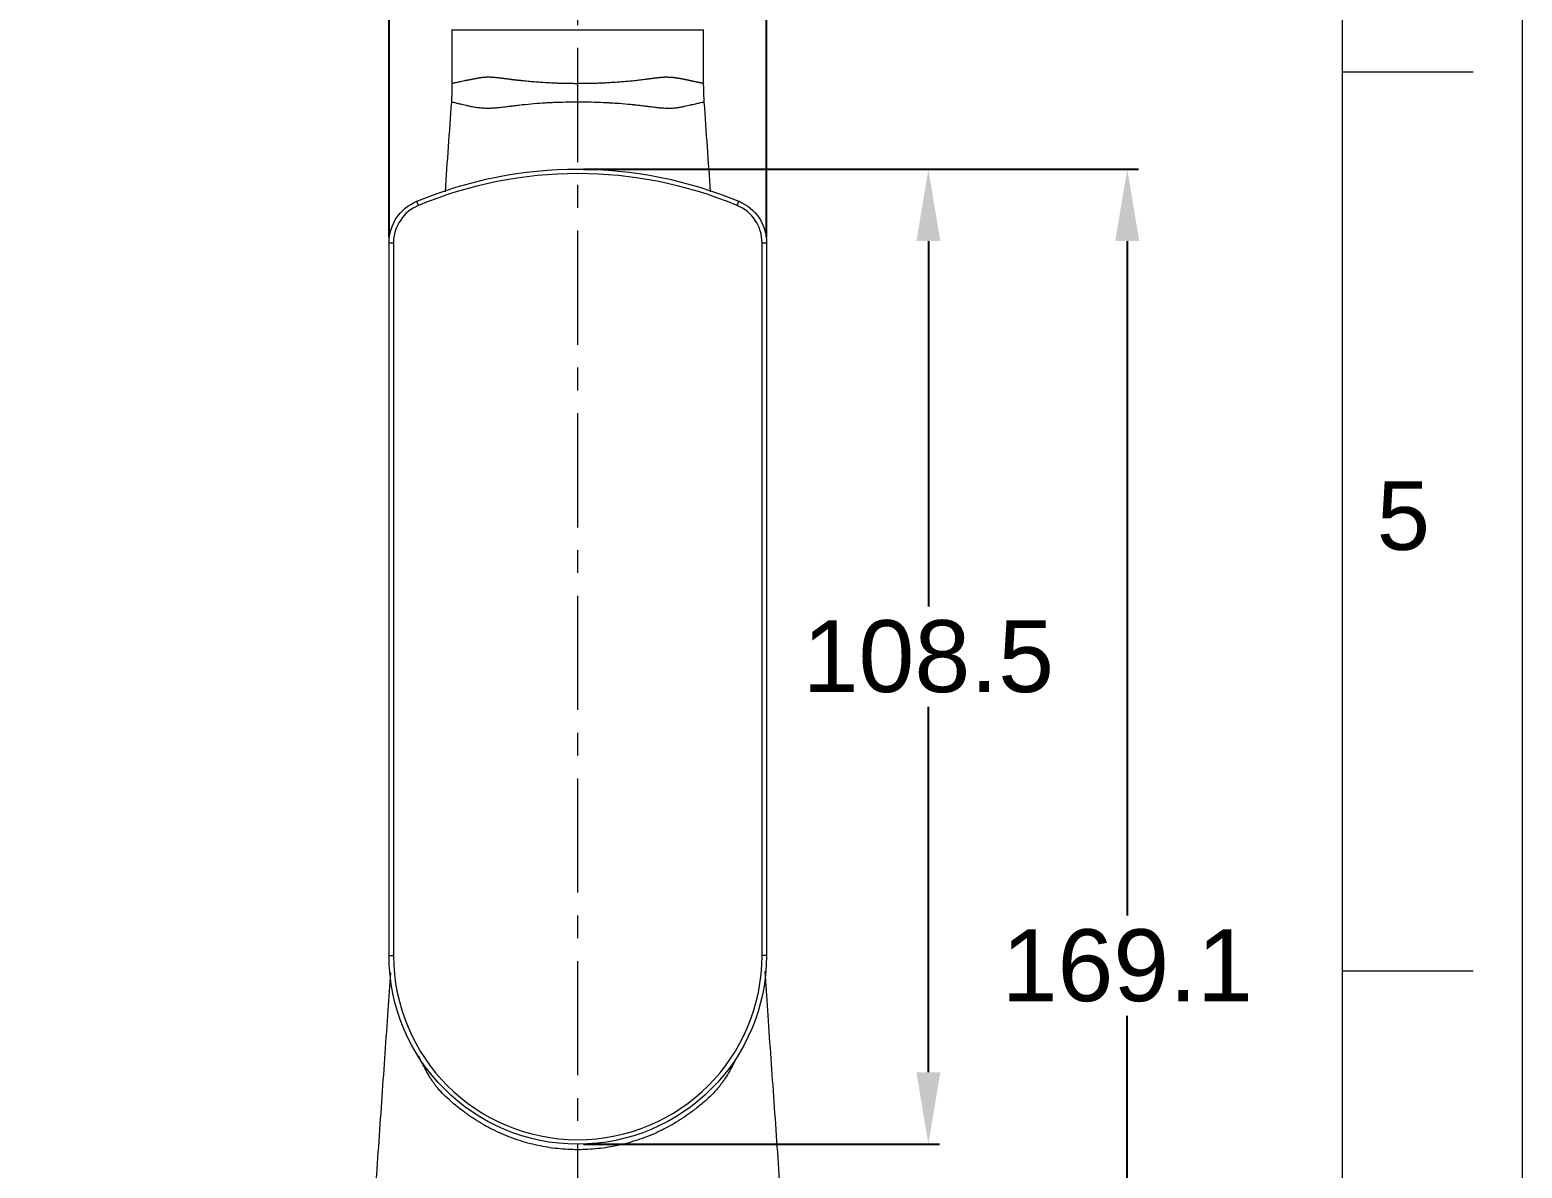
# Model space of a CAD drawing. Header units: millimetres. Extents: x 7606 to 8200, y 2765 to 3605.
# Drawn here: x 8034.4 to 8200.4, y 3063.1 to 3189.8 of the extents above; entities that cross this region are included whole.
import ezdxf

# ---------------------------------------------------------------- set-up
doc = ezdxf.new("R2010")
doc.units = ezdxf.units.MM
doc.linetypes.add('CENTERX2', pattern=[20.32, 12.7, -2.54, 2.54, -2.54])
doc.layers.get('0').update_dxf_attribs({"color": 3})
for name, color, linetype, lineweight in [('CENTER', 1, 'CENTERX2', 15), ('DIM_', 3, 'Continuous', 9), ('FORM', 7, 'Continuous', 13)]:
    doc.layers.add(name, color=color, linetype=linetype, lineweight=lineweight)
doc.styles.get("Standard").update_dxf_attribs({"font": 'arial.ttf'})
doc.dimstyles.new('사본(2) STANDARD', dxfattribs={"dimscale": 0, "dimtxt": 5, "dimasz": 5, "dimexe": 1.25, "dimexo": 0.625, "dimgap": 1.5, "dimtad": 3, "dimtih": 1, "dimtoh": 1, "dimdec": 1, "dimzin": 9, "dimdsep": 46, "dimtxsty": 'Standard', "dimcen": 2.5, "dimclrd": 3, "dimclre": 3, "dimclrt": 4, "dimadec": 0, "dimazin": 0, "dimtfac": 1, "dimtdec": 1, "dimtmove": 0, "dimatfit": 3, "dimfxl": 1.25, "dimtfill": 1, "dimtolj": 1, "dimtzin": 0, "dimarcsym": 0})

# ---------------------------------------------------------------- blocks, each defined once
blk = doc.blocks.new('*D13')
at = {"layer": 'DIM_', "color": 3, "lineweight": -2, "transparency": 16777216}
for p, q in [((7853.81, 3215.15), (7853.81, 2969.08)), ((8095.36, 3003.13), (8095.36, 2969.08)), ((7861.81, 2970.33), (7959.52, 2970.33)), ((8087.36, 2970.33), (7989.65, 2970.33))]:
    blk.add_line(p, q, dxfattribs=at)
at = {"layer": 'DIM_', "color": 3, "transparency": 16777216}
for points in [[(7861.81, 2971.67), (7861.81, 2969), (7853.81, 2970.33)], [(8087.36, 2971.67), (8087.36, 2969), (8095.36, 2970.33)]]:
    blk.add_solid(points, dxfattribs=at)
at = {"layer": 'DIM_', "color": 4, "transparency": 16777216, "insert": (7974.58, 2970.33), "char_height": 8, "attachment_point": 5, "bg_fill": 3, "box_fill_scale": 1.1, "bg_fill_color": 256, "bg_fill_true_color": 13158600, "bg_fill_transparency": 0}
blk.add_mtext('\\A1;241.6', dxfattribs=at)
blk = doc.blocks.new('*D17')
at = {"layer": 'DIM_', "color": 3, "lineweight": -2, "transparency": 16777216}
for p, q in [((8095.98, 3174.26), (8157.74, 3174.26)), ((8156.49, 3166.26), (8156.49, 3091.21)), ((8156.49, 3013.16), (8156.49, 3080.04)), ((8122.39, 3005.16), (8157.74, 3005.16))]:
    blk.add_line(p, q, dxfattribs=at)
at = {"layer": 'DIM_', "color": 3, "transparency": 16777216}
for points in [[(8155.15, 3166.26), (8157.82, 3166.26), (8156.49, 3174.26)], [(8155.15, 3013.16), (8157.82, 3013.16), (8156.49, 3005.16)]]:
    blk.add_solid(points, dxfattribs=at)
at = {"layer": 'DIM_', "color": 4, "transparency": 16777216, "insert": (8156.49, 3085.62), "char_height": 8, "attachment_point": 5, "bg_fill": 3, "box_fill_scale": 1.1, "bg_fill_color": 256, "bg_fill_true_color": 13158600, "bg_fill_transparency": 0}
blk.add_mtext('\\A1;169.1', dxfattribs=at)
blk = doc.blocks.new('*D18')
at = {"layer": 'DIM_', "color": 3, "lineweight": -2, "transparency": 16777216}
for p, q in [((8074.36, 3197.62), (8051.67, 3197.62)), ((8074.36, 3166.68), (8074.36, 3198.87)), ((8108.36, 3197.62), (8082.36, 3197.62)), ((8116.36, 3166.68), (8116.36, 3198.87))]:
    blk.add_line(p, q, dxfattribs=at)
at = {"layer": 'DIM_', "color": 3, "transparency": 16777216}
for points in [[(8082.36, 3198.95), (8082.36, 3196.28), (8074.36, 3197.62)], [(8108.36, 3198.95), (8108.36, 3196.28), (8116.36, 3197.62)]]:
    blk.add_solid(points, dxfattribs=at)
at = {"layer": 'DIM_', "color": 4, "transparency": 16777216, "insert": (8044.32, 3197.62), "char_height": 8, "attachment_point": 5, "bg_fill": 3, "box_fill_scale": 1.1, "bg_fill_color": 256, "bg_fill_true_color": 13158600, "bg_fill_transparency": 0}
blk.add_mtext('\\A1;42', dxfattribs=at)
blk = doc.blocks.new('*D19')
at = {"layer": 'DIM_', "color": 3, "lineweight": -2, "transparency": 16777216}
for p, q in [((8095.98, 3174.26), (8135.61, 3174.26)), ((8134.36, 3166.26), (8134.36, 3125.59)), ((8134.36, 3073.76), (8134.36, 3114.42)), ((8095.98, 3065.76), (8135.61, 3065.76))]:
    blk.add_line(p, q, dxfattribs=at)
at = {"layer": 'DIM_', "color": 3, "transparency": 16777216}
for points in [[(8133.03, 3166.26), (8135.69, 3166.26), (8134.36, 3174.26)], [(8133.03, 3073.76), (8135.69, 3073.76), (8134.36, 3065.76)]]:
    blk.add_solid(points, dxfattribs=at)
at = {"layer": 'DIM_', "color": 4, "transparency": 16777216, "insert": (8134.36, 3120.01), "char_height": 8, "attachment_point": 5, "bg_fill": 3, "box_fill_scale": 1.1, "bg_fill_color": 256, "bg_fill_true_color": 13158600, "bg_fill_transparency": 0}
blk.add_mtext('\\A1;108.5', dxfattribs=at)
blk = doc.blocks.new('*D20')
at = {"layer": 'DIM_', "color": 3, "lineweight": -2, "transparency": 16777216}
for p, q in [((7837.44, 3222.49), (7826.86, 3222.49)), ((7828.11, 3214.49), (7828.11, 3118.71)), ((7828.11, 3011.76), (7828.11, 3107.54)), ((8068.23, 3003.76), (7826.86, 3003.76))]:
    blk.add_line(p, q, dxfattribs=at)
at = {"layer": 'DIM_', "color": 3, "transparency": 16777216}
for points in [[(7826.78, 3214.49), (7829.45, 3214.49), (7828.11, 3222.49)], [(7826.78, 3011.76), (7829.45, 3011.76), (7828.11, 3003.76)]]:
    blk.add_solid(points, dxfattribs=at)
at = {"layer": 'DIM_', "color": 4, "transparency": 16777216, "insert": (7828.11, 3113.12), "char_height": 8, "attachment_point": 5, "bg_fill": 3, "box_fill_scale": 1.1, "bg_fill_color": 256, "bg_fill_true_color": 13158600, "bg_fill_transparency": 0}
blk.add_mtext('\\A1;218.7', dxfattribs=at)
blk = doc.blocks.new('*D21')
at = {"layer": 'DIM_', "color": 3, "lineweight": -2, "transparency": 16777216}
for p, q in [((7989.73, 3402.96), (7800.72, 3402.96)), ((7801.97, 3394.96), (7801.97, 3208.94)), ((7801.97, 3011.76), (7801.97, 3197.77)), ((8068.23, 3003.76), (7800.72, 3003.76))]:
    blk.add_line(p, q, dxfattribs=at)
at = {"layer": 'DIM_', "color": 3, "transparency": 16777216}
for points in [[(7800.64, 3394.96), (7803.3, 3394.96), (7801.97, 3402.96)], [(7800.64, 3011.76), (7803.3, 3011.76), (7801.97, 3003.76)]]:
    blk.add_solid(points, dxfattribs=at)
at = {"layer": 'DIM_', "color": 4, "transparency": 16777216, "insert": (7801.97, 3203.36), "char_height": 8, "attachment_point": 5, "bg_fill": 3, "box_fill_scale": 1.1, "bg_fill_color": 256, "bg_fill_true_color": 13158600, "bg_fill_transparency": 0}
blk.add_mtext('\\A1;399.2', dxfattribs=at)

msp = doc.modelspace()

# ---------------------------------------------------------------- linework, layer by layer
at = {"linetype": 'Continuous', "lineweight": 18, "extrusion": (0, 1, 0)}
for p, q in [((8081.36, 3189.76), (8081.36, 3183.71)), ((8081.36, 3189.76), (8109.36, 3189.76)), ((8109.36, 3183.71), (8109.36, 3189.76)), ((8074.36, 3086.76), (8074.36, 3166.06)), ((8116.36, 3166.06), (8116.36, 3086.76))]:
    msp.add_line(p, q, dxfattribs=at)
at = {"linetype": 'Continuous', "lineweight": 13, "extrusion": (0, 1, 0)}
for p, q in [((8077.63, 3170.21), (8077.44, 3170.67)), ((8113.09, 3170.21), (8113.28, 3170.67)), ((8074.36, 3166.06), (8074.86, 3166.06)), ((8074.86, 3166.06), (8074.86, 3086.76)), ((8115.86, 3166.06), (8116.36, 3166.06)), ((8115.86, 3086.76), (8115.86, 3166.06)), ((8074.36, 3086.76), (8074.86, 3086.76)), ((8116.36, 3086.76), (8115.86, 3086.76))]:
    msp.add_line(p, q, dxfattribs=at)
at = {"linetype": 'Continuous', "lineweight": 18, "extrusion": (0, 0, -1)}
for centre, radius, start, end in [((-8095.36, 3127.66), 46.6, 67.3801, 112.6199), ((-8079.36, 3166.06), 5, 360, 67.3801), ((-8111.36, 3166.06), 5, 112.6199, 180), ((-8095.36, 3086.76), 21, 180, 360)]:
    msp.add_arc(centre, radius, start, end, dxfattribs=at)
at = {"linetype": 'Continuous', "lineweight": 13}
for centre, radius, start, end in [((8095.36, 3127.66), 46.1, 67.3801, 112.6199), ((8079.36, 3166.06), 4.5, 112.6199, 180), ((8111.36, 3166.06), 4.5, 360, 67.3801), ((8095.36, 3086.76), 20.5, 180, 360)]:
    msp.add_arc(centre, radius, start, end, dxfattribs=at)
for points, knots in [([(8081.36, 3183.8), (8081.36, 3183.8), (8081.37, 3183.81), (8081.4, 3183.81), (8081.47, 3183.83), (8081.56, 3183.85), (8081.68, 3183.88), (8081.83, 3183.91), (8082.01, 3183.95), (8082.22, 3184), (8082.47, 3184.05), (8082.68, 3184.09), (8082.82, 3184.12), (8082.88, 3184.13), (8082.95, 3184.15), (8083.01, 3184.16), (8083.08, 3184.17), (8083.15, 3184.19), (8083.22, 3184.2), (8083.29, 3184.22), (8083.37, 3184.23), (8083.44, 3184.24), (8083.52, 3184.26), (8083.59, 3184.27), (8083.67, 3184.29), (8083.75, 3184.3), (8083.83, 3184.32), (8083.91, 3184.33), (8084, 3184.35), (8084.08, 3184.37), (8084.16, 3184.38), (8084.25, 3184.4), (8084.34, 3184.41), (8084.41, 3184.43), (8084.46, 3184.44), (8084.5, 3184.44), (8084.54, 3184.45), (8084.58, 3184.46), (8084.62, 3184.46), (8084.66, 3184.47), (8084.7, 3184.47), (8084.74, 3184.48), (8084.78, 3184.48), (8084.82, 3184.48), (8084.86, 3184.49), (8084.91, 3184.49), (8084.95, 3184.5), (8084.99, 3184.5), (8085.04, 3184.5), (8085.08, 3184.5), (8085.13, 3184.5), (8085.17, 3184.51), (8085.22, 3184.51), (8085.26, 3184.51), (8085.31, 3184.51), (8085.36, 3184.51), (8085.4, 3184.51), (8085.45, 3184.51), (8085.5, 3184.51), (8085.55, 3184.51), (8085.6, 3184.51), (8085.65, 3184.51), (8085.7, 3184.5), (8085.75, 3184.5), (8085.81, 3184.5), (8085.86, 3184.5), (8085.91, 3184.49), (8085.96, 3184.49), (8086.02, 3184.49), (8086.07, 3184.48), (8086.13, 3184.48), (8086.18, 3184.47), (8086.24, 3184.47), (8086.3, 3184.46), (8086.35, 3184.46), (8086.41, 3184.45), (8086.47, 3184.45), (8086.53, 3184.44), (8086.59, 3184.43), (8086.66, 3184.42), (8086.74, 3184.41), (8086.84, 3184.4), (8086.94, 3184.39), (8087.03, 3184.38), (8087.13, 3184.37), (8087.23, 3184.35), (8087.33, 3184.34), (8087.43, 3184.33), (8087.53, 3184.31), (8087.63, 3184.3), (8087.73, 3184.29), (8087.84, 3184.27), (8087.92, 3184.26), (8087.98, 3184.25), (8088.03, 3184.24), (8088.08, 3184.24), (8088.14, 3184.23), (8088.2, 3184.22), (8088.27, 3184.21), (8088.34, 3184.21), (8088.41, 3184.2), (8088.49, 3184.19), (8088.58, 3184.18), (8088.67, 3184.17), (8088.76, 3184.16), (8088.86, 3184.15), (8088.97, 3184.14), (8089.08, 3184.13), (8089.2, 3184.11), (8089.39, 3184.1), (8089.66, 3184.07), (8090.01, 3184.04), (8090.35, 3184.01), (8090.69, 3183.98), (8091.02, 3183.96), (8091.35, 3183.94), (8091.67, 3183.91), (8091.99, 3183.9), (8092.38, 3183.88), (8092.87, 3183.85), (8093.44, 3183.83), (8094.02, 3183.82), (8094.59, 3183.81), (8095.17, 3183.8), (8095.75, 3183.81), (8096.32, 3183.81), (8096.9, 3183.82), (8097.47, 3183.84), (8098.03, 3183.86), (8098.51, 3183.88), (8098.91, 3183.91), (8099.24, 3183.93), (8099.56, 3183.95), (8099.88, 3183.97), (8100.19, 3183.99), (8100.51, 3184.02), (8100.82, 3184.05), (8101.13, 3184.07), (8101.44, 3184.1), (8101.74, 3184.13), (8102.04, 3184.17), (8102.34, 3184.2), (8102.63, 3184.24), (8102.87, 3184.27), (8103.04, 3184.29), (8103.16, 3184.3), (8103.27, 3184.32), (8103.38, 3184.33), (8103.48, 3184.35), (8103.58, 3184.36), (8103.68, 3184.37), (8103.77, 3184.38), (8103.86, 3184.39), (8103.94, 3184.41), (8104.03, 3184.42), (8104.11, 3184.42), (8104.18, 3184.43), (8104.25, 3184.44), (8104.32, 3184.45), (8104.39, 3184.46), (8104.45, 3184.46), (8104.51, 3184.47), (8104.56, 3184.48), (8104.62, 3184.48), (8104.67, 3184.48), (8104.71, 3184.49), (8104.76, 3184.49), (8104.81, 3184.5), (8104.88, 3184.5), (8104.96, 3184.5), (8105.05, 3184.51), (8105.13, 3184.51), (8105.21, 3184.51), (8105.3, 3184.51), (8105.38, 3184.51), (8105.47, 3184.5), (8105.55, 3184.5), (8105.63, 3184.5), (8105.72, 3184.49), (8105.8, 3184.48), (8105.89, 3184.48), (8105.97, 3184.47), (8106.06, 3184.46), (8106.14, 3184.45), (8106.23, 3184.44), (8106.31, 3184.43), (8106.39, 3184.42), (8106.46, 3184.4), (8106.53, 3184.39), (8106.6, 3184.38), (8106.66, 3184.37), (8106.73, 3184.36), (8106.8, 3184.35), (8106.86, 3184.34), (8106.92, 3184.32), (8106.99, 3184.31), (8107.05, 3184.3), (8107.11, 3184.29), (8107.17, 3184.28), (8107.23, 3184.26), (8107.29, 3184.25), (8107.35, 3184.24), (8107.41, 3184.23), (8107.46, 3184.22), (8107.52, 3184.2), (8107.57, 3184.19), (8107.63, 3184.18), (8107.68, 3184.17), (8107.72, 3184.16), (8107.76, 3184.15), (8107.79, 3184.14), (8107.84, 3184.13), (8107.88, 3184.12), (8107.92, 3184.11), (8107.97, 3184.1), (8108.01, 3184.09), (8108.06, 3184.08), (8108.11, 3184.07), (8108.16, 3184.06), (8108.21, 3184.05), (8108.26, 3184.04), (8108.31, 3184.03), (8108.36, 3184.02), (8108.41, 3184.01), (8108.46, 3184), (8108.52, 3183.99), (8108.57, 3183.98), (8108.63, 3183.96), (8108.7, 3183.95), (8108.78, 3183.93), (8108.85, 3183.92), (8108.92, 3183.9), (8108.98, 3183.89), (8109.04, 3183.88), (8109.09, 3183.86), (8109.14, 3183.85), (8109.19, 3183.84), (8109.23, 3183.83), (8109.26, 3183.83), (8109.29, 3183.82), (8109.31, 3183.82), (8109.33, 3183.81), (8109.35, 3183.81), (8109.36, 3183.8), (8109.36, 3183.8), (8109.36, 3183.8), (8109.36, 3183.8)], [0, 0, 0, 0, 0.013159, 0.026573, 0.040241, 0.054166, 0.068349, 0.08279, 0.097491, 0.112454, 0.127678, 0.143165, 0.146413, 0.149662, 0.152911, 0.156161, 0.159411, 0.162661, 0.165912, 0.169163, 0.172414, 0.175666, 0.178919, 0.182171, 0.185425, 0.188678, 0.191932, 0.195187, 0.198442, 0.201697, 0.204953, 0.20821, 0.211466, 0.214724, 0.216087, 0.217458, 0.218836, 0.220223, 0.221618, 0.223021, 0.224432, 0.225851, 0.227278, 0.228713, 0.230157, 0.231608, 0.233069, 0.234537, 0.236014, 0.237499, 0.238993, 0.240495, 0.242006, 0.243526, 0.245054, 0.24659, 0.248135, 0.249689, 0.251252, 0.252824, 0.254404, 0.255993, 0.257591, 0.259197, 0.260813, 0.262438, 0.264071, 0.265714, 0.267365, 0.269026, 0.270695, 0.272374, 0.274061, 0.275758, 0.277464, 0.27918, 0.280904, 0.282638, 0.284381, 0.286133, 0.288898, 0.291664, 0.29443, 0.297197, 0.299965, 0.302733, 0.305502, 0.308272, 0.311042, 0.313813, 0.316585, 0.319357, 0.322131, 0.323278, 0.324546, 0.325933, 0.32744, 0.329067, 0.330814, 0.332681, 0.334668, 0.336774, 0.339001, 0.341347, 0.343813, 0.3464, 0.349106, 0.351932, 0.354878, 0.357944, 0.366693, 0.375251, 0.383619, 0.391797, 0.399785, 0.407583, 0.415191, 0.42261, 0.429839, 0.443023, 0.456185, 0.469324, 0.482443, 0.495541, 0.508621, 0.521683, 0.534728, 0.547757, 0.560773, 0.573774, 0.581348, 0.588937, 0.596544, 0.604167, 0.611807, 0.619464, 0.627139, 0.63483, 0.642539, 0.650266, 0.65801, 0.665772, 0.673552, 0.681351, 0.684598, 0.687758, 0.690832, 0.693819, 0.696719, 0.699532, 0.702258, 0.704897, 0.70745, 0.709916, 0.712295, 0.714587, 0.716792, 0.718911, 0.720942, 0.722887, 0.724746, 0.726517, 0.728202, 0.7298, 0.731312, 0.732737, 0.734075, 0.735327, 0.737856, 0.740414, 0.743003, 0.745622, 0.748272, 0.750952, 0.753664, 0.756406, 0.75918, 0.761985, 0.764822, 0.76769, 0.770591, 0.773523, 0.776488, 0.779484, 0.782514, 0.785575, 0.78867, 0.791229, 0.793789, 0.796348, 0.798908, 0.801468, 0.804028, 0.806589, 0.809149, 0.81171, 0.814271, 0.816832, 0.819394, 0.821955, 0.824517, 0.827079, 0.829642, 0.832204, 0.834767, 0.83733, 0.839893, 0.842457, 0.844169, 0.845983, 0.847898, 0.849914, 0.852031, 0.854249, 0.856568, 0.858989, 0.861511, 0.864134, 0.866859, 0.869684, 0.872611, 0.875639, 0.878769, 0.881999, 0.885331, 0.888765, 0.892299, 0.895935, 0.9019, 0.907867, 0.913835, 0.919804, 0.925776, 0.93175, 0.937726, 0.943704, 0.949684, 0.955666, 0.961651, 0.967638, 0.973629, 0.979621, 0.985617, 0.991615, 0.997617, 1, 1, 1, 1]), ([(8109.43, 3181.71), (8109.43, 3181.71), (8109.41, 3181.71), (8109.33, 3181.7), (8109.21, 3181.67), (8108.89, 3181.6), (8108.59, 3181.53), (8108.35, 3181.47), (8108.26, 3181.45), (8108.16, 3181.42), (8108.14, 3181.42), (8108.13, 3181.42), (8108.13, 3181.42), (8108.13, 3181.42), (8108.12, 3181.42), (8108.11, 3181.41), (8108.08, 3181.41), (8108, 3181.39), (8107.72, 3181.32), (8107.44, 3181.26), (8107.07, 3181.19), (8106.95, 3181.17), (8106.75, 3181.13), (8106.68, 3181.12), (8106.6, 3181.1), (8106.57, 3181.1), (8106.54, 3181.09), (8106.53, 3181.09), (8106.53, 3181.09), (8106.53, 3181.09), (8106.53, 3181.09), (8106.53, 3181.09), (8106.52, 3181.09), (8106.49, 3181.08), (8106.33, 3181.06), (8106.17, 3181.04), (8105.89, 3181.02), (8105.74, 3181.01), (8105.42, 3181.01), (8105.25, 3181.01), (8104.88, 3181.03), (8104.69, 3181.04), (8104.44, 3181.06), (8104.38, 3181.07), (8104.32, 3181.07), (8104.32, 3181.07), (8104.31, 3181.07), (8104.31, 3181.07), (8104.31, 3181.07), (8104.31, 3181.07), (8104.31, 3181.07), (8104.31, 3181.07), (8104.31, 3181.07), (8104.31, 3181.07), (8104.31, 3181.07), (8104.29, 3181.08), (8104.24, 3181.08), (8104.15, 3181.09), (8104.04, 3181.11), (8103.98, 3181.11), (8103.84, 3181.13), (8103.75, 3181.14), (8103.57, 3181.17), (8103.47, 3181.18), (8103.24, 3181.21), (8103.11, 3181.22), (8102.84, 3181.25), (8102.69, 3181.27), (8102.38, 3181.31), (8102.2, 3181.33), (8101.93, 3181.36), (8101.83, 3181.37), (8101.71, 3181.38), (8101.68, 3181.39), (8101.63, 3181.39), (8101.62, 3181.39), (8101.61, 3181.39), (8101.61, 3181.4), (8101.61, 3181.4), (8101.61, 3181.4), (8101.61, 3181.4), (8101.61, 3181.4), (8101.61, 3181.4), (8101.61, 3181.4), (8101.58, 3181.4), (8101.36, 3181.42), (8101.14, 3181.45), (8100.53, 3181.5), (8100.1, 3181.54), (8099.41, 3181.58), (8099.17, 3181.6), (8098.87, 3181.62), (8098.78, 3181.62), (8098.68, 3181.63), (8098.63, 3181.63), (8098.62, 3181.63), (8098.62, 3181.63), (8098.61, 3181.63), (8098.61, 3181.63), (8098.6, 3181.63), (8098.46, 3181.64), (8098.33, 3181.64), (8097.3, 3181.69), (8096.36, 3181.71), (8094.5, 3181.71), (8093.58, 3181.69), (8092.56, 3181.65), (8092.43, 3181.64), (8092.3, 3181.64), (8092.29, 3181.64), (8092.28, 3181.64), (8092.28, 3181.64), (8092.28, 3181.64), (8092.28, 3181.64), (8092.27, 3181.64), (8092.23, 3181.64), (8092.16, 3181.63), (8091.88, 3181.62), (8091.63, 3181.6), (8091.02, 3181.56), (8090.59, 3181.53), (8089.72, 3181.45), (8089.28, 3181.41), (8088.61, 3181.33), (8088.38, 3181.3), (8088.1, 3181.27), (8088.01, 3181.26), (8087.92, 3181.25), (8087.88, 3181.24), (8087.87, 3181.24), (8087.86, 3181.24), (8087.86, 3181.24), (8087.86, 3181.24), (8087.86, 3181.24), (8087.84, 3181.24), (8087.7, 3181.22), (8087.56, 3181.2), (8087.33, 3181.17), (8087.22, 3181.16), (8087, 3181.14), (8086.9, 3181.12), (8086.59, 3181.09), (8086.41, 3181.07), (8086.06, 3181.05), (8085.9, 3181.03), (8085.68, 3181.02), (8085.61, 3181.02), (8085.51, 3181.02), (8085.46, 3181.02), (8085.41, 3181.02), (8085.38, 3181.02), (8085.37, 3181.02), (8085.36, 3181.02), (8085.36, 3181.02), (8085.35, 3181.02), (8085.35, 3181.02), (8085.35, 3181.02), (8085.35, 3181.02), (8085.35, 3181.02), (8085.2, 3181.02), (8085.05, 3181.02), (8084.75, 3181.03), (8084.59, 3181.05), (8084.4, 3181.07), (8084.35, 3181.07), (8084.31, 3181.08), (8084.3, 3181.08), (8084.3, 3181.08), (8084.3, 3181.08), (8084.3, 3181.08), (8084.3, 3181.08), (8084.3, 3181.08), (8084.3, 3181.08), (8084.3, 3181.08), (8084.29, 3181.08), (8084.28, 3181.08), (8084.22, 3181.09), (8084.16, 3181.1), (8084, 3181.12), (8083.89, 3181.14), (8083.63, 3181.19), (8083.49, 3181.21), (8083.27, 3181.26), (8083.19, 3181.28), (8083.1, 3181.3), (8083.07, 3181.31), (8083.03, 3181.31), (8083.02, 3181.32), (8083.02, 3181.32), (8083.02, 3181.32), (8083.02, 3181.32), (8083.01, 3181.32), (8083.01, 3181.32), (8083.01, 3181.32), (8083.01, 3181.32), (8082.98, 3181.33), (8082.95, 3181.33), (8082.7, 3181.39), (8082.5, 3181.44), (8082.25, 3181.5), (8082.17, 3181.51), (8082.09, 3181.53), (8082.08, 3181.53), (8082.07, 3181.54), (8082.07, 3181.54), (8082.07, 3181.54), (8082.07, 3181.54), (8082.07, 3181.54), (8082.06, 3181.54), (8082.06, 3181.54), (8082.03, 3181.55), (8081.97, 3181.56), (8081.92, 3181.57), (8081.75, 3181.61), (8081.53, 3181.66), (8081.33, 3181.7), (8081.29, 3181.71), (8081.29, 3181.71)], [0, 0, 0, 0, 0.028081, 0.028081, 0.059434, 0.090786, 0.122138, 0.122138, 0.137814, 0.137814, 0.139774, 0.140018, 0.140018, 0.140263, 0.140263, 0.140753, 0.141733, 0.145652, 0.15349, 0.184842, 0.184842, 0.200518, 0.200518, 0.208357, 0.208357, 0.210316, 0.211296, 0.211541, 0.211663, 0.211663, 0.211724, 0.211724, 0.211786, 0.212276, 0.216195, 0.231871, 0.231871, 0.247547, 0.247547, 0.263223, 0.263223, 0.278899, 0.278899, 0.282818, 0.283308, 0.283369, 0.283377, 0.283377, 0.283384, 0.283384, 0.2834, 0.28343, 0.283553, 0.283798, 0.284778, 0.286737, 0.294575, 0.302413, 0.302413, 0.310251, 0.310251, 0.318089, 0.318089, 0.325927, 0.325927, 0.333765, 0.333765, 0.341603, 0.341603, 0.349442, 0.349442, 0.353361, 0.353361, 0.35434, 0.35483, 0.354953, 0.355014, 0.355029, 0.355037, 0.355037, 0.355041, 0.355041, 0.355044, 0.355075, 0.35532, 0.35728, 0.372956, 0.372956, 0.404308, 0.404308, 0.419984, 0.419984, 0.423903, 0.425863, 0.426352, 0.426597, 0.426597, 0.42672, 0.42672, 0.426842, 0.427822, 0.43566, 0.43566, 0.498365, 0.498365, 0.561069, 0.561069, 0.568907, 0.569887, 0.570009, 0.570009, 0.57007, 0.57007, 0.570132, 0.570377, 0.570867, 0.572826, 0.576745, 0.592421, 0.592421, 0.623773, 0.623773, 0.655126, 0.655126, 0.670802, 0.670802, 0.674721, 0.67668, 0.67717, 0.677415, 0.677476, 0.677476, 0.677538, 0.677538, 0.67766, 0.67864, 0.686478, 0.686478, 0.694316, 0.694316, 0.702154, 0.702154, 0.71783, 0.71783, 0.733506, 0.733506, 0.741344, 0.741344, 0.745263, 0.747223, 0.748203, 0.748692, 0.748937, 0.74906, 0.749121, 0.749152, 0.749167, 0.749167, 0.749182, 0.749182, 0.764858, 0.764858, 0.780534, 0.780534, 0.784454, 0.784943, 0.785005, 0.785012, 0.785012, 0.78502, 0.78502, 0.785035, 0.785066, 0.785188, 0.785433, 0.786413, 0.788373, 0.796211, 0.796211, 0.811887, 0.811887, 0.827563, 0.827563, 0.835401, 0.835401, 0.83736, 0.83834, 0.838585, 0.838708, 0.838738, 0.838753, 0.838753, 0.838769, 0.838769, 0.83883, 0.83932, 0.843239, 0.843239, 0.874591, 0.874591, 0.890267, 0.890267, 0.892227, 0.892472, 0.892472, 0.892533, 0.892533, 0.892594, 0.892717, 0.893207, 0.894186, 0.898105, 0.905943, 0.905943, 0.937296, 0.968648, 1, 1, 1, 1])]:
    msp.add_open_spline(points, degree=3, knots=knots, dxfattribs=at)
at = {"linetype": 'Continuous', "lineweight": 18}
for points, degree in [([(8081.36, 3183.8), (8081.36, 3182.76), (8081.29, 3181.71)], 2), ([(8109.43, 3181.71), (8109.36, 3182.76), (8109.36, 3183.8)], 2), ([(8081.29, 3181.71), (8081.05, 3178.39), (8080.82, 3175.07), (8080.59, 3171.75)], 3), ([(8110.13, 3171.75), (8109.9, 3175.07), (8109.66, 3178.39), (8109.43, 3181.71)], 3)]:
    msp.add_open_spline(points, degree=degree, dxfattribs=at)
for points, knots in [([(8074.52, 3084.84), (8074.43, 3083.46), (8074.1, 3078.87), (8073.55, 3070.97), (8072.86, 3061.06), (8072.16, 3051.06), (8071.47, 3041.18), (8070.8, 3031.6), (8070.16, 3022.38), (8069.55, 3013.6), (8069.15, 3007.9), (8068.96, 3005.16)], [0, 0, 0, 0, 0.052028, 0.172606, 0.297434, 0.425067, 0.549317, 0.669481, 0.785556, 0.896527, 1, 1, 1, 1]), ([(8121.76, 3005.16), (8121.57, 3007.9), (8121.17, 3013.6), (8120.56, 3022.38), (8119.92, 3031.6), (8119.25, 3041.18), (8118.56, 3051.06), (8117.86, 3061.06), (8117.17, 3070.97), (8116.61, 3078.92), (8116.29, 3083.55), (8116.19, 3084.98)], [0, 0, 0, 0, 0.103283, 0.214052, 0.329915, 0.449859, 0.573883, 0.701282, 0.825881, 0.946239, 1, 1, 1, 1]), ([(8095.36, 3065.15), (8094.61, 3065.15), (8093.86, 3065.19), (8092.37, 3065.35), (8091.63, 3065.47), (8090.18, 3065.78), (8089.45, 3065.98), (8088.74, 3066.21), (8088.39, 3066.33), (8088.03, 3066.46), (8087.68, 3066.6), (8087.5, 3066.66), (8087.33, 3066.74), (8087.15, 3066.81), (8087.07, 3066.85), (8086.98, 3066.88), (8086.89, 3066.92), (8086.85, 3066.94), (8086.81, 3066.96), (8086.76, 3066.98), (8086.74, 3066.99), (8086.72, 3067), (8086.7, 3067.01), (8086.69, 3067.01), (8086.68, 3067.02), (8086.66, 3067.02), (8086.66, 3067.02), (8086.65, 3067.03), (8086.65, 3067.03), (8086.65, 3067.03), (8086.64, 3067.03), (8086.64, 3067.03), (8086.64, 3067.03), (8086.63, 3067.04), (8086.63, 3067.04), (8086.63, 3067.04), (8085.95, 3067.34), (8085.29, 3067.69), (8084.65, 3068.06), (8084.33, 3068.25), (8084.02, 3068.45), (8083.7, 3068.65), (8083.55, 3068.76), (8083.4, 3068.86), (8083.24, 3068.97), (8083.17, 3069.02), (8083.09, 3069.08), (8083.01, 3069.13), (8082.98, 3069.16), (8082.94, 3069.19), (8082.9, 3069.21), (8082.88, 3069.23), (8082.86, 3069.24), (8082.84, 3069.26), (8082.83, 3069.26), (8082.82, 3069.27), (8082.81, 3069.28), (8082.81, 3069.28), (8082.8, 3069.28), (8082.8, 3069.29), (8082.8, 3069.29), (8082.8, 3069.29), (8082.79, 3069.29), (8082.79, 3069.29), (8082.79, 3069.3), (8082.79, 3069.3), (8082.79, 3069.3), (8082.79, 3069.3), (8082.79, 3069.3), (8082.79, 3069.3), (8082.79, 3069.3), (8082.79, 3069.3), (8082.79, 3069.3), (8082.04, 3069.85), (8081.4, 3070.38), (8080.86, 3070.88), (8080.58, 3071.13), (8080.34, 3071.38), (8080.11, 3071.62), (8080, 3071.74), (8079.89, 3071.86), (8079.79, 3071.98), (8079.74, 3072.04), (8079.7, 3072.1), (8079.65, 3072.15), (8079.62, 3072.18), (8079.6, 3072.21), (8079.58, 3072.24), (8079.57, 3072.25), (8079.56, 3072.27), (8079.54, 3072.28), (8079.54, 3072.29), (8079.53, 3072.3), (8079.53, 3072.31), (8079.53, 3072.31), (8079.52, 3072.31), (8079.52, 3072.32), (8079.52, 3072.32), (8079.52, 3072.32), (8079.51, 3072.32), (8079.51, 3072.32), (8079.51, 3072.32), (8079.51, 3072.32), (8079.51, 3072.33), (8079.51, 3072.33), (8079.51, 3072.33), (8079.51, 3072.33), (8079.51, 3072.33), (8079.51, 3072.33), (8079.51, 3072.33), (8079.45, 3072.41), (8079.38, 3072.51), (8079.23, 3072.71), (8079.16, 3072.83), (8079, 3073.07), (8078.92, 3073.2), (8078.75, 3073.48), (8078.66, 3073.63), (8078.48, 3073.95), (8078.39, 3074.12), (8078.2, 3074.47), (8078.1, 3074.66), (8077.91, 3075.05), (8077.81, 3075.25), (8077.71, 3075.47), (8077.69, 3075.5), (8077.68, 3075.54), (8077.66, 3075.58)], [0, 0, 0, 0, 0.020684, 0.020684, 0.041368, 0.041368, 0.062052, 0.062052, 0.062052, 0.082736, 0.082736, 0.082736, 0.10342, 0.10342, 0.10342, 0.124104, 0.124104, 0.124104, 0.144788, 0.144788, 0.144788, 0.165472, 0.165472, 0.165472, 0.186155, 0.186155, 0.186155, 0.206839, 0.206839, 0.206839, 0.227523, 0.227523, 0.248207, 0.248207, 0.268891, 0.268891, 0.268891, 0.289575, 0.289575, 0.289575, 0.310259, 0.310259, 0.310259, 0.330943, 0.330943, 0.330943, 0.351627, 0.351627, 0.351627, 0.372311, 0.372311, 0.372311, 0.392995, 0.392995, 0.392995, 0.413679, 0.413679, 0.413679, 0.434363, 0.434363, 0.434363, 0.455047, 0.455047, 0.475731, 0.475731, 0.496415, 0.496415, 0.517099, 0.517099, 0.537782, 0.537782, 0.558466, 0.558466, 0.558466, 0.57915, 0.57915, 0.57915, 0.599834, 0.599834, 0.599834, 0.620518, 0.620518, 0.620518, 0.641202, 0.641202, 0.641202, 0.661886, 0.661886, 0.661886, 0.68257, 0.68257, 0.68257, 0.703254, 0.703254, 0.703254, 0.723938, 0.723938, 0.723938, 0.744622, 0.744622, 0.765306, 0.765306, 0.78599, 0.78599, 0.806674, 0.806674, 0.827358, 0.827358, 0.848042, 0.848042, 0.848042, 0.868726, 0.868726, 0.889409, 0.889409, 0.910093, 0.910093, 0.930777, 0.930777, 0.951461, 0.951461, 0.972145, 0.972145, 0.992829, 0.992829, 0.992829, 1, 1, 1, 1]), ([(8112.85, 3075.09), (8112.83, 3075.04), (8112.8, 3074.99), (8112.61, 3074.59), (8112.43, 3074.25), (8112.08, 3073.63), (8111.91, 3073.34), (8111.73, 3073.07), (8111.65, 3072.94), (8111.56, 3072.81), (8111.47, 3072.69), (8111.43, 3072.63), (8111.39, 3072.57), (8111.35, 3072.51), (8111.32, 3072.48), (8111.3, 3072.45), (8111.28, 3072.42), (8111.27, 3072.41), (8111.26, 3072.4), (8111.25, 3072.38), (8111.25, 3072.38), (8111.24, 3072.37), (8111.23, 3072.36), (8111.23, 3072.36), (8111.23, 3072.36), (8111.23, 3072.35), (8111.23, 3072.35), (8111.22, 3072.35), (8111.22, 3072.35), (8111.22, 3072.34), (8111.22, 3072.34), (8111.22, 3072.34), (8111.22, 3072.34), (8111.13, 3072.23), (8111.04, 3072.11), (8110.84, 3071.88), (8110.73, 3071.76), (8110.62, 3071.64), (8110.4, 3071.4), (8110.15, 3071.15), (8109.61, 3070.64), (8109.31, 3070.38), (8108.98, 3070.12), (8108.82, 3069.98), (8108.66, 3069.85), (8108.48, 3069.71), (8108.39, 3069.65), (8108.31, 3069.58), (8108.22, 3069.51), (8108.17, 3069.48), (8108.12, 3069.44), (8108.08, 3069.41), (8108.06, 3069.39), (8108.03, 3069.37), (8108.01, 3069.35), (8108, 3069.35), (8107.99, 3069.34), (8107.97, 3069.33), (8107.97, 3069.32), (8107.96, 3069.32), (8107.96, 3069.32), (8107.95, 3069.31), (8107.95, 3069.31), (8107.95, 3069.31), (8107.95, 3069.31), (8107.94, 3069.31), (8107.94, 3069.31), (8107.94, 3069.3), (8107.94, 3069.3), (8107.94, 3069.3), (8107.94, 3069.3), (8107.94, 3069.3), (8107.94, 3069.3), (8107.94, 3069.3), (8107.34, 3068.86), (8106.72, 3068.45), (8106.08, 3068.07), (8105.76, 3067.88), (8105.43, 3067.7), (8105.1, 3067.53), (8104.94, 3067.44), (8104.77, 3067.36), (8104.6, 3067.28), (8104.52, 3067.24), (8104.44, 3067.2), (8104.35, 3067.16), (8104.31, 3067.14), (8104.27, 3067.12), (8104.23, 3067.1), (8104.21, 3067.09), (8104.18, 3067.08), (8104.16, 3067.07), (8104.15, 3067.07), (8104.14, 3067.06), (8104.13, 3067.06), (8104.13, 3067.05), (8104.12, 3067.05), (8104.12, 3067.05), (8104.11, 3067.05), (8104.11, 3067.05), (8104.11, 3067.05), (8104.1, 3067.05), (8104.1, 3067.04), (8104.1, 3067.04), (8104.1, 3067.04), (8103.41, 3066.73), (8102.7, 3066.45), (8101.27, 3065.98), (8100.55, 3065.78), (8099.09, 3065.47), (8098.35, 3065.35), (8096.86, 3065.19), (8096.11, 3065.15), (8095.36, 3065.15)], [0, 0, 0, 0, 0.003027, 0.003027, 0.026764, 0.026764, 0.050501, 0.050501, 0.050501, 0.074239, 0.074239, 0.074239, 0.097976, 0.097976, 0.097976, 0.121714, 0.121714, 0.121714, 0.145451, 0.145451, 0.145451, 0.169189, 0.169189, 0.169189, 0.192926, 0.192926, 0.192926, 0.216664, 0.216664, 0.240401, 0.240401, 0.264139, 0.264139, 0.264139, 0.287876, 0.287876, 0.311614, 0.311614, 0.311614, 0.335351, 0.335351, 0.359088, 0.359088, 0.359088, 0.382826, 0.382826, 0.382826, 0.406563, 0.406563, 0.406563, 0.430301, 0.430301, 0.430301, 0.454038, 0.454038, 0.454038, 0.477776, 0.477776, 0.477776, 0.501513, 0.501513, 0.501513, 0.525251, 0.525251, 0.548988, 0.548988, 0.572726, 0.572726, 0.596463, 0.596463, 0.620201, 0.620201, 0.643938, 0.643938, 0.643938, 0.667676, 0.667676, 0.667676, 0.691413, 0.691413, 0.691413, 0.71515, 0.71515, 0.71515, 0.738888, 0.738888, 0.738888, 0.762625, 0.762625, 0.762625, 0.786363, 0.786363, 0.786363, 0.8101, 0.8101, 0.8101, 0.833838, 0.833838, 0.833838, 0.857575, 0.857575, 0.881313, 0.881313, 0.90505, 0.90505, 0.90505, 0.928788, 0.928788, 0.952525, 0.952525, 0.976263, 0.976263, 1, 1, 1, 1])]:
    msp.add_open_spline(points, degree=3, knots=knots, dxfattribs=at)
at = {"layer": 'CENTER', "extrusion": (0, 1, 0)}
msp.add_line((8095.36, 2890.56), (8095.36, 3283.96), dxfattribs=at)
at = {"layer": 'FORM', "color": 7, "linetype": 'Continuous'}
for p, q in [((8200.42, 3605.07), (8200.42, 2765.08)), ((8180.42, 2785.08), (8180.42, 3585.07)), ((8180.42, 3185.07), (8194.95, 3185.07)), ((8180.42, 3085.07), (8194.95, 3085.07))]:
    msp.add_line(p, q, dxfattribs=at)

# ---------------------------------------------------------------- texts
at = {"layer": 'FORM', "insert": (8187.2, 3135.65), "char_height": 7.62, "attachment_point": 5}
msp.add_mtext_dynamic_manual_height_columns('5', width=50, gutter_width=12.5, heights=[0], dxfattribs=at)

# ---------------------------------------------------------------- next in the draw order: dimensions: what is measured, and where the dimension line sits
at = {"layer": 'DIM_'}
dim = msp.add_linear_dim(base=(8095.3611, 2970.3349), p1=(7853.8062, 3215.7792), p2=(8095.3611, 3003.757), dimstyle='사본(2) STANDARD', override={"dimscale": 1, "dimtxt": 8, "dimasz": 8, "dimtad": 0}, dxfattribs=at)
dim.commit()
dim.dimension.update_dxf_attribs({"geometry": '*D13', "text_midpoint": (7974.5836, 2970.3349)})

# ---------------------------------------------------------------- next in the draw order: dimensions: what is measured, and where the dimension line sits
dim = msp.add_linear_dim(base=(8156.49, 3005.16), p1=(8095.36, 3174.26), p2=(8121.76, 3005.16), angle=90, dimstyle='사본(2) STANDARD', override={"dimscale": 1, "dimtxt": 8, "dimasz": 8, "dimtad": 0}, dxfattribs=at)
dim.commit()
dim.dimension.update_dxf_attribs({"geometry": '*D17', "text_midpoint": (8156.49, 3085.62), "dimtype": 160})

# ---------------------------------------------------------------- next in the draw order: dimensions: what is measured, and where the dimension line sits
dim = msp.add_linear_dim(base=(8116.36, 3197.62), p1=(8074.36, 3166.06), p2=(8116.36, 3166.06), dimstyle='사본(2) STANDARD', override={"dimscale": 1, "dimtxt": 8, "dimasz": 8, "dimtad": 0}, dxfattribs=at)
dim.commit()
dim.dimension.update_dxf_attribs({"geometry": '*D18', "text_midpoint": (8044.32, 3197.62), "dimtype": 160})

# ---------------------------------------------------------------- next in the draw order: dimensions: what is measured, and where the dimension line sits
for base, p1, p2, picture, middle in [((7828.11, 3003.76), (7838.06, 3222.49), (8068.86, 3003.76), '*D20', (7828.11, 3113.12)), ((8134.36, 3174.26), (8095.36, 3065.76), (8095.36, 3174.26), '*D19', (8134.36, 3120.01))]:
    dim = msp.add_linear_dim(base=base, p1=p1, p2=p2, angle=90, dimstyle='사본(2) STANDARD', override={"dimscale": 1, "dimtxt": 8, "dimasz": 8, "dimtad": 0}, dxfattribs=at)
    dim.commit()
    dim.dimension.update_dxf_attribs({"geometry": picture, "text_midpoint": middle})

# ---------------------------------------------------------------- next in the draw order: dimensions: what is measured, and where the dimension line sits
dim = msp.add_linear_dim(base=(7801.97, 3003.76), p1=(7990.36, 3402.96), p2=(8068.86, 3003.76), angle=90, dimstyle='사본(2) STANDARD', override={"dimscale": 1, "dimtxt": 8, "dimasz": 8, "dimtad": 0}, dxfattribs=at)
dim.commit()
dim.dimension.update_dxf_attribs({"geometry": '*D21', "text_midpoint": (7801.97, 3203.36)})

doc.saveas('drawing.dxf')
